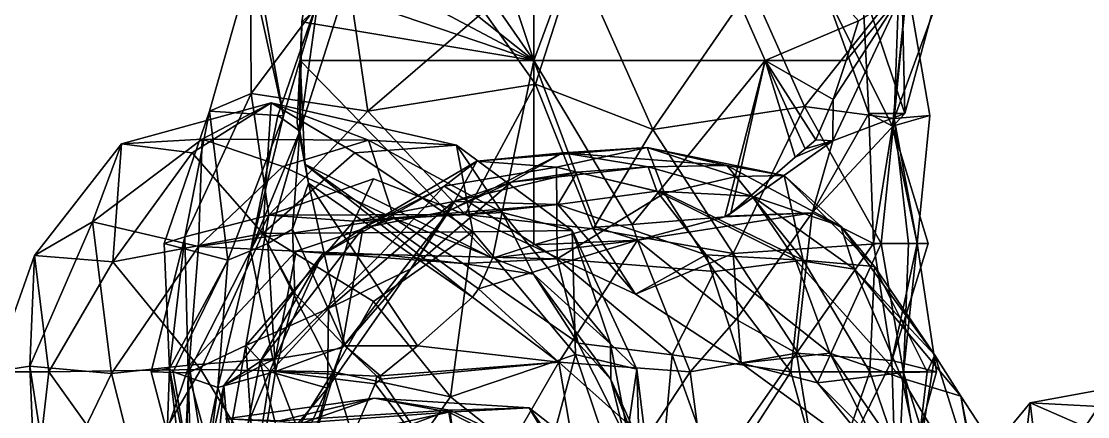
# Model space of a CAD drawing. Extents: x 290034 to 295698, y 4553723 to 4561693.
# Drawn here: x 291748.8 to 291897, y 4554339.3 to 4554394.2 of the extents above; entities that cross this region are included whole.
import ezdxf

# ---------------------------------------------------------------- set-up
doc = ezdxf.new("R2010")
doc.units = 0
doc.layers.add('Au_ppm_Pref_-_0_2', color=7, linetype='CONTINUOUS')

msp = doc.modelspace()

# ---------------------------------------------------------------- linework, layer by layer
at = {"layer": 'Au_ppm_Pref_-_0_2'}
for points in [[(291820, 4554388.82, 1891.62), (291797.24, 4554421.7, 1890.08), (291806.81, 4554428.5, 1890.75)], [(291820, 4554388.82, 1891.62), (291806.81, 4554428.5, 1890.75), (291820, 4554428.5, 1891.66)], [(291820, 4554388.82, 1891.62), (291820, 4554428.5, 1891.66), (291834.66, 4554428.5, 1895.47)], [(291834.66, 4554428.5, 1895.47), (291852.16, 4554388.82, 1895.47), (291820, 4554388.82, 1891.62)], [(291852.16, 4554388.82, 1895.47), (291834.66, 4554428.5, 1895.47), (291865.1, 4554394.32, 1897.31)], [(291820, 4554388.82, 1891.62), (291791.84, 4554411.17, 1889.69), (291797.24, 4554421.7, 1890.08)], [(291820, 4554388.82, 1891.62), (291789.94, 4554404.77, 1888.6), (291791.84, 4554411.17, 1889.69)], [(291788.59, 4554399.52, 1887.73), (291789.94, 4554404.77, 1888.6), (291820, 4554388.82, 1891.62)], [(291825.91, 4554403.13, 1856.21), (291813.07, 4554395.62, 1855.49), (291820.24, 4554385.5, 1855.78)], [(291825.91, 4554403.13, 1856.21), (291820.24, 4554385.5, 1855.78), (291836.55, 4554379.21, 1857.33)], [(291825.91, 4554403.13, 1856.21), (291836.55, 4554379.21, 1857.33), (291850.19, 4554399.04, 1857.61)], [(291774.94, 4554381.77, 1864.44), (291780.66, 4554401.89, 1864.19), (291785.23, 4554381.11, 1870.88)], [(291774.94, 4554381.77, 1864.44), (291780.73, 4554384.22, 1857.9), (291780.66, 4554401.89, 1864.19)], [(291793.99, 4554401.93, 1857.49), (291780.66, 4554401.89, 1864.19), (291780.73, 4554384.22, 1857.9)], [(291780.66, 4554401.89, 1864.19), (291782.05, 4554398.97, 1870.89), (291785.23, 4554381.11, 1870.88)], [(291796.94, 4554381.74, 1854.46), (291793.99, 4554401.93, 1857.49), (291780.73, 4554384.22, 1857.9)], [(291796.94, 4554381.74, 1854.46), (291813.07, 4554395.62, 1855.49), (291793.99, 4554401.93, 1857.49)], [(291794.18, 4554399.87, 1881.87), (291787.77, 4554394.18, 1886.94), (291787.49, 4554378.98, 1882.49)], [(291790.05, 4554397.38, 1876.31), (291794.18, 4554399.87, 1881.87), (291787.49, 4554378.98, 1882.49)], [(291794.18, 4554399.87, 1881.87), (291788.59, 4554399.52, 1887.73), (291787.77, 4554394.18, 1886.94)], [(291790.05, 4554397.38, 1876.31), (291785.23, 4554381.11, 1870.88), (291782.05, 4554398.97, 1870.89)], [(291787.77, 4554394.18, 1886.94), (291788.59, 4554399.52, 1887.73), (291820, 4554388.82, 1891.62)], [(291850.19, 4554399.04, 1857.61), (291836.55, 4554379.21, 1857.33), (291857.62, 4554382.39, 1859.43)], [(291857.62, 4554382.39, 1859.43), (291870.72, 4554398.97, 1860.23), (291850.19, 4554399.04, 1857.61)], [(291870.09, 4554380.71, 1865.24), (291870.72, 4554398.97, 1860.23), (291857.62, 4554382.39, 1859.43)], [(291860.38, 4554398.57, 1876.95), (291871.87, 4554399.41, 1870.74), (291869.85, 4554379.66, 1876.39)], [(291860.38, 4554398.57, 1876.95), (291866.53, 4554381.44, 1882.14), (291865.69, 4554398.97, 1883.71)], [(291860.38, 4554398.57, 1876.95), (291869.85, 4554379.66, 1876.39), (291866.53, 4554381.44, 1882.14)], [(291871.55, 4554381.43, 1888.86), (291865.69, 4554398.97, 1883.71), (291866.53, 4554381.44, 1882.14)], [(291871.55, 4554381.43, 1888.86), (291876.28, 4554398.97, 1888.71), (291865.69, 4554398.97, 1883.71)], [(291871.87, 4554399.41, 1870.74), (291875.05, 4554381.15, 1870.89), (291869.85, 4554379.66, 1876.39)], [(291870.09, 4554380.71, 1865.24), (291871.87, 4554399.41, 1870.74), (291876.72, 4554398.97, 1864.95)], [(291870.09, 4554380.71, 1865.24), (291875.05, 4554381.15, 1870.89), (291871.87, 4554399.41, 1870.74)], [(291870.09, 4554380.71, 1865.24), (291876.72, 4554398.97, 1864.95), (291870.72, 4554398.97, 1860.23)], [(291871.55, 4554381.43, 1888.86), (291871.18, 4554398.16, 1894.51), (291876.28, 4554398.97, 1888.71)], [(291790.05, 4554397.38, 1876.31), (291787.49, 4554378.98, 1882.49), (291784.46, 4554381.15, 1876.83)], [(291790.05, 4554397.38, 1876.31), (291784.46, 4554381.15, 1876.83), (291785.23, 4554381.11, 1870.88)], [(291871.18, 4554398.16, 1894.51), (291861.55, 4554377.62, 1894.78), (291861.6, 4554383.39, 1896.4)], [(291871.55, 4554381.43, 1888.86), (291861.55, 4554377.62, 1894.78), (291871.18, 4554398.16, 1894.51)], [(291863.4, 4554388.82, 1896.81), (291871.18, 4554398.16, 1894.51), (291861.6, 4554383.39, 1896.4)], [(291871.18, 4554398.16, 1894.51), (291863.4, 4554388.82, 1896.81), (291865.1, 4554394.32, 1897.31)], [(291796.94, 4554381.74, 1854.46), (291820.24, 4554385.5, 1855.78), (291813.07, 4554395.62, 1855.49)], [(291787.49, 4554378.98, 1882.49), (291787.77, 4554394.18, 1886.94), (291787.55, 4554388.82, 1886.25)], [(291787.55, 4554388.82, 1886.25), (291787.77, 4554394.18, 1886.94), (291820, 4554388.82, 1891.62)], [(291863.4, 4554388.82, 1896.81), (291852.16, 4554388.82, 1895.47), (291865.1, 4554394.32, 1897.31)], [(291788.2, 4554374.37, 1885.75), (291787.11, 4554380.14, 1885.81), (291787.55, 4554388.82, 1886.25)], [(291787.49, 4554378.98, 1882.49), (291787.55, 4554388.82, 1886.25), (291787.11, 4554380.14, 1885.81)], [(291814.27, 4554361.31, 1889.51), (291788.2, 4554374.37, 1885.75), (291787.55, 4554388.82, 1886.25)], [(291820, 4554388.82, 1891.62), (291814.27, 4554361.31, 1889.51), (291787.55, 4554388.82, 1886.25)], [(291820, 4554363.16, 1890.54), (291814.27, 4554361.31, 1889.51), (291820, 4554388.82, 1891.62)], [(291828.66, 4554365.6, 1891.68), (291820, 4554363.16, 1890.54), (291820, 4554388.82, 1891.62)], [(291833.67, 4554366.01, 1892.29), (291828.66, 4554365.6, 1891.68), (291820, 4554388.82, 1891.62)], [(291820, 4554388.82, 1891.62), (291852.16, 4554388.82, 1895.47), (291833.67, 4554366.01, 1892.29)], [(291846.54, 4554367.08, 1893.93), (291833.67, 4554366.01, 1892.29), (291852.16, 4554388.82, 1895.47)], [(291847.37, 4554367.58, 1894.06), (291846.54, 4554367.08, 1893.93), (291852.16, 4554388.82, 1895.47)], [(291856.34, 4554375.34, 1895.47), (291847.37, 4554367.58, 1894.06), (291852.16, 4554388.82, 1895.47)], [(291856.34, 4554375.34, 1895.47), (291852.16, 4554388.82, 1895.47), (291857.7, 4554376.51, 1895.68)], [(291861.6, 4554383.39, 1896.4), (291852.16, 4554388.82, 1895.47), (291863.4, 4554388.82, 1896.81)], [(291859.17, 4554377.77, 1895.91), (291857.7, 4554376.51, 1895.68), (291852.16, 4554388.82, 1895.47)], [(291861.6, 4554383.39, 1896.4), (291859.17, 4554377.77, 1895.91), (291852.16, 4554388.82, 1895.47)], [(291796.94, 4554381.74, 1854.46), (291810.47, 4554367.37, 1852.64), (291820.24, 4554385.5, 1855.78)], [(291828.24, 4554365.37, 1857.63), (291820.24, 4554385.5, 1855.78), (291810.47, 4554367.37, 1852.64)], [(291836.55, 4554379.21, 1857.33), (291820.24, 4554385.5, 1855.78), (291828.24, 4554365.37, 1857.63)], [(291774.94, 4554381.77, 1864.44), (291771.5, 4554364.26, 1859.1), (291780.73, 4554384.22, 1857.9)], [(291780.73, 4554384.22, 1857.9), (291771.5, 4554364.26, 1859.1), (291783.2, 4554367.27, 1852.23)], [(291796.94, 4554381.74, 1854.46), (291780.73, 4554384.22, 1857.9), (291783.2, 4554367.27, 1852.23)], [(291772.52, 4554375.94, 1783.53), (291783.51, 4554382.89, 1787.6), (291762.72, 4554377.2, 1787.74)], [(291762.72, 4554377.2, 1787.74), (291783.51, 4554382.89, 1787.6), (291773.94, 4554377.85, 1793.25)], [(291782.34, 4554364.73, 1780.72), (291783.51, 4554382.89, 1787.6), (291772.52, 4554375.94, 1783.53)], [(291773.94, 4554377.85, 1793.25), (291783.51, 4554382.89, 1787.6), (291797.04, 4554377.74, 1793.55)], [(291782.34, 4554364.73, 1780.72), (291795.16, 4554375.97, 1782.32), (291783.51, 4554382.89, 1787.6)], [(291783.51, 4554382.89, 1787.6), (291795.16, 4554375.97, 1782.32), (291809.25, 4554377.02, 1787.69)], [(291783.51, 4554382.89, 1787.6), (291809.25, 4554377.02, 1787.69), (291797.04, 4554377.74, 1793.55)], [(291836.55, 4554379.21, 1857.33), (291847.71, 4554361.97, 1859.73), (291857.62, 4554382.39, 1859.43)], [(291847.71, 4554361.97, 1859.73), (291868.25, 4554363.34, 1861.39), (291857.62, 4554382.39, 1859.43)], [(291870.09, 4554380.71, 1865.24), (291857.62, 4554382.39, 1859.43), (291868.25, 4554363.34, 1861.39)], [(291861.6, 4554383.39, 1896.4), (291861.55, 4554377.62, 1894.78), (291859.17, 4554377.77, 1895.91)], [(291774.94, 4554381.77, 1864.44), (291777.49, 4554361.01, 1870.09), (291768.65, 4554363.34, 1864.95)], [(291774.94, 4554381.77, 1864.44), (291768.65, 4554363.34, 1864.95), (291771.5, 4554364.26, 1859.1)], [(291774.94, 4554381.77, 1864.44), (291785.23, 4554381.11, 1870.88), (291777.49, 4554361.01, 1870.09)], [(291780.65, 4554362.35, 1876.83), (291777.49, 4554361.01, 1870.09), (291785.23, 4554381.11, 1870.88)], [(291780.65, 4554362.35, 1876.83), (291784.46, 4554381.15, 1876.83), (291787.49, 4554378.98, 1882.49)], [(291785.23, 4554381.11, 1870.88), (291784.46, 4554381.15, 1876.83), (291780.65, 4554362.35, 1876.83)], [(291810.47, 4554367.37, 1852.64), (291796.94, 4554381.74, 1854.46), (291783.2, 4554367.27, 1852.23)], [(291871.55, 4554381.43, 1888.86), (291866.53, 4554381.44, 1882.14), (291858.7, 4554367.6, 1887.25)], [(291858.7, 4554367.6, 1887.25), (291866.53, 4554381.44, 1882.14), (291867.2, 4554363.34, 1881.96)], [(291871.55, 4554381.43, 1888.86), (291858.7, 4554367.6, 1887.25), (291861.55, 4554377.62, 1894.78)], [(291869.85, 4554379.66, 1876.39), (291867.2, 4554363.34, 1881.96), (291866.53, 4554381.44, 1882.14)], [(291870.09, 4554380.71, 1865.24), (291868.25, 4554363.34, 1861.39), (291872.06, 4554363.34, 1864.95)], [(291875.05, 4554381.15, 1870.89), (291873.28, 4554363.34, 1870.89), (291869.85, 4554379.66, 1876.39)], [(291870.09, 4554380.71, 1865.24), (291873.28, 4554363.34, 1870.89), (291875.05, 4554381.15, 1870.89)], [(291870.09, 4554380.71, 1865.24), (291872.06, 4554363.34, 1864.95), (291873.28, 4554363.34, 1870.89)], [(291788.2, 4554374.37, 1885.75), (291787.49, 4554378.98, 1882.49), (291787.11, 4554380.14, 1885.81)], [(291828.24, 4554365.37, 1857.63), (291847.71, 4554361.97, 1859.73), (291836.55, 4554379.21, 1857.33)], [(291869.85, 4554379.66, 1876.39), (291874.79, 4554363.34, 1876.83), (291867.2, 4554363.34, 1881.96)], [(291869.85, 4554379.66, 1876.39), (291873.28, 4554363.34, 1870.89), (291874.79, 4554363.34, 1876.83)], [(291762.72, 4554377.2, 1787.74), (291773.94, 4554377.85, 1793.25), (291758.67, 4554366.36, 1793.34)], [(291773.4, 4554362.93, 1799.16), (291758.67, 4554366.36, 1793.34), (291773.94, 4554377.85, 1793.25)], [(291773.94, 4554377.85, 1793.25), (291785.12, 4554374.07, 1797.25), (291773.4, 4554362.93, 1799.16)], [(291773.94, 4554377.85, 1793.25), (291797.04, 4554377.74, 1793.55), (291785.12, 4554374.07, 1797.25)], [(291787.49, 4554378.98, 1882.49), (291783.06, 4554363.34, 1882.77), (291780.65, 4554362.35, 1876.83)], [(291787.49, 4554378.98, 1882.49), (291786.47, 4554365.36, 1885.52), (291783.06, 4554363.34, 1882.77)], [(291800.6, 4554366.82, 1799.94), (291785.12, 4554374.07, 1797.25), (291797.04, 4554377.74, 1793.55)], [(291787.49, 4554378.98, 1882.49), (291788.69, 4554371.74, 1885.81), (291786.47, 4554365.36, 1885.52)], [(291788.69, 4554371.74, 1885.81), (291787.49, 4554378.98, 1882.49), (291788.2, 4554374.37, 1885.75)], [(291797.04, 4554377.74, 1793.55), (291815.63, 4554367.66, 1794.39), (291800.6, 4554366.82, 1799.94)], [(291797.04, 4554377.74, 1793.55), (291809.25, 4554377.02, 1787.69), (291815.63, 4554367.66, 1794.39)], [(291846.84, 4554367.13, 1893.97), (291847.37, 4554367.58, 1894.06), (291861.55, 4554377.62, 1894.78)], [(291858.7, 4554367.6, 1887.25), (291846.84, 4554367.13, 1893.97), (291861.55, 4554377.62, 1894.78)], [(291861.55, 4554377.62, 1894.78), (291847.37, 4554367.58, 1894.06), (291856.34, 4554375.34, 1895.47)], [(291861.55, 4554377.62, 1894.78), (291856.34, 4554375.34, 1895.47), (291857.7, 4554376.51, 1895.68)], [(291861.55, 4554377.62, 1894.78), (291857.7, 4554376.51, 1895.68), (291859.17, 4554377.77, 1895.91)], [(291761.53, 4554360.82, 1783.4), (291762.72, 4554377.2, 1787.74), (291750.61, 4554361.67, 1787.74)], [(291750.61, 4554361.67, 1787.74), (291762.72, 4554377.2, 1787.74), (291758.67, 4554366.36, 1793.34)], [(291772.52, 4554375.94, 1783.53), (291762.72, 4554377.2, 1787.74), (291761.53, 4554360.82, 1783.4)], [(291795.16, 4554375.97, 1782.32), (291811.54, 4554364.96, 1780.83), (291809.25, 4554377.02, 1787.69)], [(291809.25, 4554377.02, 1787.69), (291811.54, 4554364.96, 1780.83), (291825.34, 4554365.17, 1787.75)], [(291825.34, 4554365.17, 1787.75), (291815.63, 4554367.66, 1794.39), (291809.25, 4554377.02, 1787.69)], [(291812.09, 4554374.8, 1822.09), (291835.77, 4554376.71, 1823.16), (291824.04, 4554375.98, 1829.56)], [(291835.77, 4554376.71, 1823.16), (291812.09, 4554374.8, 1822.09), (291823.15, 4554373.98, 1818)], [(291838.17, 4554370.35, 1816.35), (291835.77, 4554376.71, 1823.16), (291823.15, 4554373.98, 1818)], [(291824.04, 4554375.98, 1829.56), (291835.77, 4554376.71, 1823.16), (291846.84, 4554374.19, 1829.55)], [(291838.17, 4554370.35, 1816.35), (291848.11, 4554372.66, 1820.27), (291835.77, 4554376.71, 1823.16)], [(291848.11, 4554372.66, 1820.27), (291854.8, 4554372.79, 1823.37), (291835.77, 4554376.71, 1823.16)], [(291835.77, 4554376.71, 1823.16), (291854.8, 4554372.79, 1823.37), (291846.84, 4554374.19, 1829.55)], [(291761.53, 4554360.82, 1783.4), (291782.34, 4554364.73, 1780.72), (291772.52, 4554375.94, 1783.53)], [(291795.16, 4554375.97, 1782.32), (291782.34, 4554364.73, 1780.72), (291811.54, 4554364.96, 1780.83)], [(291812.09, 4554374.8, 1822.09), (291808.28, 4554367.96, 1829.69), (291796.23, 4554365.46, 1823.21)], [(291812.09, 4554374.8, 1822.09), (291796.23, 4554365.46, 1823.21), (291807.57, 4554371.33, 1816.06)], [(291807.57, 4554371.33, 1816.06), (291823.15, 4554373.98, 1818), (291812.09, 4554374.8, 1822.09)], [(291812.09, 4554374.8, 1822.09), (291824.04, 4554375.98, 1829.56), (291808.28, 4554367.96, 1829.69)], [(291824.04, 4554375.98, 1829.56), (291816.86, 4554371.89, 1835.25), (291808.28, 4554367.96, 1829.69)], [(291835.9, 4554374.01, 1834.65), (291816.86, 4554371.89, 1835.25), (291824.04, 4554375.98, 1829.56)], [(291835.9, 4554374.01, 1834.65), (291824.04, 4554375.98, 1829.56), (291846.84, 4554374.19, 1829.55)], [(291773.4, 4554362.93, 1799.16), (291785.12, 4554374.07, 1797.25), (291800.6, 4554366.82, 1799.94)], [(291788.69, 4554371.74, 1885.81), (291788.2, 4554374.37, 1885.75), (291811.47, 4554355.9, 1888.82)], [(291812.3, 4554357.04, 1889), (291811.47, 4554355.9, 1888.82), (291788.2, 4554374.37, 1885.75)], [(291814.27, 4554361.31, 1889.51), (291812.3, 4554357.04, 1889), (291788.2, 4554374.37, 1885.75)], [(291823.15, 4554373.98, 1818), (291807.57, 4554371.33, 1816.06), (291823.27, 4554361.2, 1811.45)], [(291823.35, 4554368.79, 1847.26), (291808.85, 4554369.21, 1841.31), (291826.02, 4554373.28, 1840.03)], [(291826.02, 4554373.28, 1840.03), (291808.85, 4554369.21, 1841.31), (291816.86, 4554371.89, 1835.25)], [(291826.02, 4554373.28, 1840.03), (291816.86, 4554371.89, 1835.25), (291835.9, 4554374.01, 1834.65)], [(291823.15, 4554373.98, 1818), (291823.27, 4554361.2, 1811.45), (291838.17, 4554370.35, 1816.35)], [(291837.09, 4554370.63, 1840.92), (291823.35, 4554368.79, 1847.26), (291826.02, 4554373.28, 1840.03)], [(291826.02, 4554373.28, 1840.03), (291835.9, 4554374.01, 1834.65), (291837.09, 4554370.63, 1840.92)], [(291835.9, 4554374.01, 1834.65), (291846.84, 4554374.19, 1829.55), (291850.34, 4554369.93, 1836.4)], [(291850.34, 4554369.93, 1836.4), (291837.09, 4554370.63, 1840.92), (291835.9, 4554374.01, 1834.65)], [(291850.34, 4554369.93, 1836.4), (291846.84, 4554374.19, 1829.55), (291862.64, 4554365.78, 1829.2)], [(291846.84, 4554374.19, 1829.55), (291854.8, 4554372.79, 1823.37), (291862.64, 4554365.78, 1829.2)], [(291797.72, 4554372.32, 1850.12), (291783.2, 4554367.27, 1852.23), (291795.02, 4554366.44, 1846.59)], [(291783.2, 4554367.27, 1852.23), (291797.72, 4554372.32, 1850.12), (291810.47, 4554367.37, 1852.64)], [(291793.73, 4554349.13, 1886.48), (291786.47, 4554365.36, 1885.52), (291788.69, 4554371.74, 1885.81)], [(291803.85, 4554349.13, 1887.81), (291788.69, 4554371.74, 1885.81), (291811.47, 4554355.9, 1888.82)], [(291793.73, 4554349.13, 1886.48), (291788.69, 4554371.74, 1885.81), (291803.85, 4554349.13, 1887.81)], [(291797.72, 4554372.32, 1850.12), (291795.02, 4554366.44, 1846.59), (291810.47, 4554367.37, 1852.64)], [(291816.86, 4554371.89, 1835.25), (291808.85, 4554369.21, 1841.31), (291802.92, 4554359.84, 1836.53)], [(291816.86, 4554371.89, 1835.25), (291802.92, 4554359.84, 1836.53), (291808.28, 4554367.96, 1829.69)], [(291848.11, 4554372.66, 1820.27), (291838.17, 4554370.35, 1816.35), (291857.43, 4554361.04, 1818.13)], [(291848.11, 4554372.66, 1820.27), (291857.43, 4554361.04, 1818.13), (291854.8, 4554372.79, 1823.37)], [(291857.43, 4554361.04, 1818.13), (291867.34, 4554360.17, 1823.37), (291854.8, 4554372.79, 1823.37)], [(291854.8, 4554372.79, 1823.37), (291867.34, 4554360.17, 1823.37), (291862.64, 4554365.78, 1829.2)], [(291807.57, 4554371.33, 1816.06), (291796.23, 4554365.46, 1823.21), (291790.54, 4554361.75, 1817.43)], [(291790.54, 4554361.75, 1817.43), (291798.69, 4554361.84, 1811.64), (291807.57, 4554371.33, 1816.06)], [(291807.57, 4554371.33, 1816.06), (291798.69, 4554361.84, 1811.64), (291823.27, 4554361.2, 1811.45)], [(291838.17, 4554370.35, 1816.35), (291823.27, 4554361.2, 1811.45), (291845.12, 4554359.47, 1814.19)], [(291843.94, 4554361.75, 1846.32), (291823.35, 4554368.79, 1847.26), (291837.09, 4554370.63, 1840.92)], [(291843.94, 4554361.75, 1846.32), (291837.09, 4554370.63, 1840.92), (291856.37, 4554361.1, 1840.18)], [(291856.37, 4554361.1, 1840.18), (291837.09, 4554370.63, 1840.92), (291850.34, 4554369.93, 1836.4)], [(291838.17, 4554370.35, 1816.35), (291845.12, 4554359.47, 1814.19), (291857.43, 4554361.04, 1818.13)], [(291795.02, 4554366.44, 1846.59), (291791.48, 4554354.33, 1841.19), (291808.85, 4554369.21, 1841.31)], [(291808.85, 4554369.21, 1841.31), (291791.48, 4554354.33, 1841.19), (291802.92, 4554359.84, 1836.53)], [(291823.35, 4554368.79, 1847.26), (291795.02, 4554366.44, 1846.59), (291808.85, 4554369.21, 1841.31)], [(291810.47, 4554367.37, 1852.64), (291795.02, 4554366.44, 1846.59), (291823.35, 4554368.79, 1847.26)], [(291810.47, 4554367.37, 1852.64), (291823.35, 4554368.79, 1847.26), (291834.15, 4554356.31, 1853.07)], [(291843.94, 4554361.75, 1846.32), (291834.15, 4554356.31, 1853.07), (291823.35, 4554368.79, 1847.26)], [(291856.37, 4554361.1, 1840.18), (291850.34, 4554369.93, 1836.4), (291864.55, 4554359.78, 1835.25)], [(291864.55, 4554359.78, 1835.25), (291850.34, 4554369.93, 1836.4), (291862.64, 4554365.78, 1829.2)], [(291783.2, 4554367.27, 1852.23), (291771.5, 4554364.26, 1859.1), (291771.99, 4554345.35, 1852.88)], [(291783.2, 4554367.27, 1852.23), (291771.99, 4554345.35, 1852.88), (291780, 4554349.17, 1846.07)], [(291783.2, 4554367.27, 1852.23), (291780, 4554349.17, 1846.07), (291795.02, 4554366.44, 1846.59)], [(291793.31, 4554348.79, 1830.65), (291796.23, 4554365.46, 1823.21), (291808.28, 4554367.96, 1829.69)], [(291793.31, 4554348.79, 1830.65), (291808.28, 4554367.96, 1829.69), (291802.92, 4554359.84, 1836.53)], [(291819.96, 4554359.07, 1797.93), (291800.6, 4554366.82, 1799.94), (291815.63, 4554367.66, 1794.39)], [(291828.24, 4554365.37, 1857.63), (291810.47, 4554367.37, 1852.64), (291834.15, 4554356.31, 1853.07)], [(291819.96, 4554359.07, 1797.93), (291815.63, 4554367.66, 1794.39), (291830.68, 4554349.38, 1793.68)], [(291815.63, 4554367.66, 1794.39), (291825.34, 4554365.17, 1787.75), (291830.68, 4554349.38, 1793.68)], [(291858.7, 4554367.6, 1887.25), (291834.4, 4554363.81, 1888.48), (291846.54, 4554367.08, 1893.93)], [(291834.4, 4554363.81, 1888.48), (291858.7, 4554367.6, 1887.25), (291848.11, 4554352.76, 1886.29)], [(291846.84, 4554367.13, 1893.97), (291858.7, 4554367.6, 1887.25), (291846.54, 4554367.08, 1893.93)], [(291847.37, 4554367.58, 1894.06), (291846.84, 4554367.13, 1893.97), (291846.54, 4554367.08, 1893.93)], [(291856.48, 4554348.11, 1882.14), (291848.11, 4554352.76, 1886.29), (291858.7, 4554367.6, 1887.25)], [(291856.48, 4554348.11, 1882.14), (291858.7, 4554367.6, 1887.25), (291867.2, 4554363.34, 1881.96)], [(291749.98, 4554346.31, 1793.54), (291750.61, 4554361.67, 1787.74), (291758.67, 4554366.36, 1793.34)], [(291749.98, 4554346.31, 1793.54), (291758.67, 4554366.36, 1793.34), (291761.34, 4554345.26, 1798.78)], [(291761.34, 4554345.26, 1798.78), (291758.67, 4554366.36, 1793.34), (291773.4, 4554362.93, 1799.16)], [(291773.4, 4554362.93, 1799.16), (291800.6, 4554366.82, 1799.94), (291787, 4554362.26, 1804.7)], [(291795.02, 4554366.44, 1846.59), (291780, 4554349.17, 1846.07), (291791.48, 4554354.33, 1841.19)], [(291787, 4554362.26, 1804.7), (291800.6, 4554366.82, 1799.94), (291810.17, 4554360.58, 1805.16)], [(291810.17, 4554360.58, 1805.16), (291800.6, 4554366.82, 1799.94), (291819.96, 4554359.07, 1797.93)], [(291834.4, 4554363.81, 1888.48), (291828.66, 4554365.6, 1891.68), (291833.67, 4554366.01, 1892.29)], [(291834.4, 4554363.81, 1888.48), (291833.67, 4554366.01, 1892.29), (291846.54, 4554367.08, 1893.93)], [(291864.55, 4554359.78, 1835.25), (291862.64, 4554365.78, 1829.2), (291875.7, 4554347.84, 1829.3)], [(291867.34, 4554360.17, 1823.37), (291875.7, 4554347.84, 1829.3), (291862.64, 4554365.78, 1829.2)], [(291773.74, 4554345.83, 1782.11), (291782.34, 4554364.73, 1780.72), (291761.53, 4554360.82, 1783.4)], [(291771.5, 4554364.26, 1859.1), (291769.41, 4554345.96, 1864.93), (291766.86, 4554345.52, 1859.01)], [(291771.5, 4554364.26, 1859.1), (291766.86, 4554345.52, 1859.01), (291771.99, 4554345.35, 1852.88)], [(291771.5, 4554364.26, 1859.1), (291768.65, 4554363.34, 1864.95), (291769.41, 4554345.96, 1864.93)], [(291792.13, 4554345.52, 1779.17), (291782.34, 4554364.73, 1780.72), (291773.74, 4554345.83, 1782.11)], [(291793.31, 4554348.79, 1830.65), (291781.99, 4554346.96, 1823.49), (291796.23, 4554365.46, 1823.21)], [(291781.99, 4554346.96, 1823.49), (291790.54, 4554361.75, 1817.43), (291796.23, 4554365.46, 1823.21)], [(291797.72, 4554355.26, 1778.55), (291811.54, 4554364.96, 1780.83), (291782.34, 4554364.73, 1780.72)], [(291792.13, 4554345.52, 1779.17), (291797.72, 4554355.26, 1778.55), (291782.34, 4554364.73, 1780.72)], [(291786.47, 4554365.36, 1885.52), (291786.8, 4554356.4, 1885.56), (291783.06, 4554363.34, 1882.77)], [(291793.73, 4554349.13, 1886.48), (291786.8, 4554356.4, 1885.56), (291786.47, 4554365.36, 1885.52)], [(291797.72, 4554355.26, 1778.55), (291808.44, 4554342.03, 1777.91), (291811.54, 4554364.96, 1780.83)], [(291808.44, 4554342.03, 1777.91), (291825.8, 4554347.9, 1780.59), (291811.54, 4554364.96, 1780.83)], [(291825.8, 4554347.9, 1780.59), (291825.34, 4554365.17, 1787.75), (291811.54, 4554364.96, 1780.83)], [(291828.66, 4554365.6, 1891.68), (291834.4, 4554363.81, 1888.48), (291820, 4554363.16, 1890.54)], [(291825.34, 4554365.17, 1787.75), (291825.8, 4554347.9, 1780.59), (291834.32, 4554345.87, 1787.72)], [(291834.32, 4554345.87, 1787.72), (291830.68, 4554349.38, 1793.68), (291825.34, 4554365.17, 1787.75)], [(291847.71, 4554361.97, 1859.73), (291828.24, 4554365.37, 1857.63), (291834.15, 4554356.31, 1853.07)], [(291761.34, 4554345.26, 1798.78), (291773.4, 4554362.93, 1799.16), (291772.14, 4554346.41, 1805.37)], [(291768.65, 4554363.34, 1864.95), (291777.49, 4554361.01, 1870.09), (291769.41, 4554345.96, 1864.93)], [(291773.4, 4554362.93, 1799.16), (291787, 4554362.26, 1804.7), (291772.14, 4554346.41, 1805.37)], [(291783.06, 4554363.34, 1882.77), (291784.12, 4554345.56, 1883.18), (291780.65, 4554362.35, 1876.83)], [(291786.8, 4554356.4, 1885.56), (291784.12, 4554345.56, 1883.18), (291783.06, 4554363.34, 1882.77)], [(291814.27, 4554361.31, 1889.51), (291834.4, 4554363.81, 1888.48), (291812.3, 4554357.04, 1889)], [(291812.3, 4554357.04, 1889), (291834.4, 4554363.81, 1888.48), (291823.5, 4554346.86, 1886.68)], [(291834.4, 4554363.81, 1888.48), (291814.27, 4554361.31, 1889.51), (291820, 4554363.16, 1890.54)], [(291834.4, 4554363.81, 1888.48), (291841.72, 4554345.52, 1885.69), (291823.5, 4554346.86, 1886.68)], [(291834.4, 4554363.81, 1888.48), (291848.11, 4554352.76, 1886.29), (291841.72, 4554345.52, 1885.69)], [(291847.71, 4554361.97, 1859.73), (291859.42, 4554343.96, 1859.05), (291868.25, 4554363.34, 1861.39)], [(291856.48, 4554348.11, 1882.14), (291867.2, 4554363.34, 1881.96), (291869.73, 4554347.06, 1876.34)], [(291859.42, 4554343.96, 1859.05), (291871.38, 4554345.41, 1865.09), (291868.25, 4554363.34, 1861.39)], [(291874.79, 4554363.34, 1876.83), (291869.73, 4554347.06, 1876.34), (291867.2, 4554363.34, 1881.96)], [(291871.38, 4554345.41, 1865.09), (291872.06, 4554363.34, 1864.95), (291868.25, 4554363.34, 1861.39)], [(291869.73, 4554347.06, 1876.34), (291874.79, 4554363.34, 1876.83), (291873.28, 4554363.34, 1870.89)], [(291869.73, 4554347.06, 1876.34), (291873.28, 4554363.34, 1870.89), (291875.95, 4554345.52, 1870.89)], [(291875.95, 4554345.52, 1870.89), (291873.28, 4554363.34, 1870.89), (291871.38, 4554345.41, 1865.09)], [(291873.28, 4554363.34, 1870.89), (291872.06, 4554363.34, 1864.95), (291871.38, 4554345.41, 1865.09)], [(291744.89, 4554345.52, 1787.74), (291750.61, 4554361.67, 1787.74), (291749.98, 4554346.31, 1793.54)], [(291750.61, 4554361.67, 1787.74), (291744.89, 4554345.52, 1787.74), (291752.61, 4554345.52, 1784.29)], [(291761.53, 4554360.82, 1783.4), (291750.61, 4554361.67, 1787.74), (291752.61, 4554345.52, 1784.29)], [(291784.08, 4554347.35, 1811.49), (291772.14, 4554346.41, 1805.37), (291787, 4554362.26, 1804.7)], [(291777.49, 4554361.01, 1870.09), (291780.65, 4554362.35, 1876.83), (291776.09, 4554343.34, 1876.36)], [(291780.65, 4554362.35, 1876.83), (291784.12, 4554345.56, 1883.18), (291776.09, 4554343.34, 1876.36)], [(291790.54, 4554361.75, 1817.43), (291781.99, 4554346.96, 1823.49), (291776.92, 4554343.6, 1818.34)], [(291790.54, 4554361.75, 1817.43), (291776.92, 4554343.6, 1818.34), (291784.08, 4554347.35, 1811.49)], [(291798.69, 4554361.84, 1811.64), (291784.08, 4554347.35, 1811.49), (291787, 4554362.26, 1804.7)], [(291790.54, 4554361.75, 1817.43), (291784.08, 4554347.35, 1811.49), (291798.69, 4554361.84, 1811.64)], [(291798.69, 4554361.84, 1811.64), (291787, 4554362.26, 1804.7), (291810.17, 4554360.58, 1805.16)], [(291823.27, 4554361.2, 1811.45), (291798.69, 4554361.84, 1811.64), (291810.17, 4554360.58, 1805.16)], [(291847.71, 4554361.97, 1859.73), (291834.15, 4554356.31, 1853.07), (291848.81, 4554346.71, 1853.14)], [(291843.94, 4554361.75, 1846.32), (291848.81, 4554346.71, 1853.14), (291834.15, 4554356.31, 1853.07)], [(291861.13, 4554348.09, 1847.08), (291848.81, 4554346.71, 1853.14), (291843.94, 4554361.75, 1846.32)], [(291843.94, 4554361.75, 1846.32), (291856.37, 4554361.1, 1840.18), (291861.13, 4554348.09, 1847.08)], [(291847.71, 4554361.97, 1859.73), (291848.81, 4554346.71, 1853.14), (291859.42, 4554343.96, 1859.05)], [(291773.74, 4554345.83, 1782.11), (291761.53, 4554360.82, 1783.4), (291752.61, 4554345.52, 1784.29)], [(291777.49, 4554361.01, 1870.09), (291769.88, 4554345.52, 1870.89), (291769.41, 4554345.96, 1864.93)], [(291777.49, 4554361.01, 1870.09), (291776.09, 4554343.34, 1876.36), (291769.88, 4554345.52, 1870.89)], [(291791.48, 4554354.33, 1841.19), (291791.35, 4554343.23, 1835.92), (291802.92, 4554359.84, 1836.53)], [(291791.35, 4554343.23, 1835.92), (291793.31, 4554348.79, 1830.65), (291802.92, 4554359.84, 1836.53)], [(291823.27, 4554361.2, 1811.45), (291810.17, 4554360.58, 1805.16), (291826.18, 4554349.49, 1804.69)], [(291810.17, 4554360.58, 1805.16), (291819.96, 4554359.07, 1797.93), (291826.18, 4554349.49, 1804.69)], [(291839.24, 4554347.88, 1810.68), (291845.12, 4554359.47, 1814.19), (291823.27, 4554361.2, 1811.45)], [(291823.27, 4554361.2, 1811.45), (291826.18, 4554349.49, 1804.69), (291839.24, 4554347.88, 1810.68)], [(291845.12, 4554359.47, 1814.19), (291855.71, 4554345.52, 1813.85), (291857.43, 4554361.04, 1818.13)], [(291857.43, 4554361.04, 1818.13), (291855.71, 4554345.52, 1813.85), (291866.71, 4554345.52, 1818.49)], [(291871.14, 4554344.62, 1841.37), (291861.13, 4554348.09, 1847.08), (291856.37, 4554361.1, 1840.18)], [(291856.37, 4554361.1, 1840.18), (291864.55, 4554359.78, 1835.25), (291871.14, 4554344.62, 1841.37)], [(291857.43, 4554361.04, 1818.13), (291866.71, 4554345.52, 1818.49), (291867.34, 4554360.17, 1823.37)], [(291866.71, 4554345.52, 1818.49), (291874.66, 4554345.52, 1823.37), (291867.34, 4554360.17, 1823.37)], [(291867.34, 4554360.17, 1823.37), (291874.66, 4554345.52, 1823.37), (291875.7, 4554347.84, 1829.3)], [(291830.7, 4554344.43, 1799.8), (291826.18, 4554349.49, 1804.69), (291819.96, 4554359.07, 1797.93)], [(291819.96, 4554359.07, 1797.93), (291830.68, 4554349.38, 1793.68), (291830.7, 4554344.43, 1799.8)], [(291845.12, 4554359.47, 1814.19), (291839.24, 4554347.88, 1810.68), (291855.71, 4554345.52, 1813.85)], [(291864.55, 4554359.78, 1835.25), (291879.35, 4554342.12, 1835.25), (291871.14, 4554344.62, 1841.37)], [(291879.35, 4554342.12, 1835.25), (291864.55, 4554359.78, 1835.25), (291875.7, 4554347.84, 1829.3)], [(291812.3, 4554357.04, 1889), (291823.5, 4554346.86, 1886.68), (291811.47, 4554355.9, 1888.82)], [(291786.8, 4554356.4, 1885.56), (291793.73, 4554349.13, 1886.48), (291784.12, 4554345.56, 1883.18)], [(291811.47, 4554355.9, 1888.82), (291823.5, 4554346.86, 1886.68), (291803.85, 4554349.13, 1887.81)], [(291791.48, 4554354.33, 1841.19), (291780, 4554349.17, 1846.07), (291783.44, 4554345.52, 1841.19)], [(291791.48, 4554354.33, 1841.19), (291783.44, 4554345.52, 1841.19), (291791.35, 4554343.23, 1835.92)], [(291792.13, 4554345.52, 1779.17), (291808.44, 4554342.03, 1777.91), (291797.72, 4554355.26, 1778.55)], [(291856.48, 4554348.11, 1882.14), (291841.72, 4554345.52, 1885.69), (291848.11, 4554352.76, 1886.29)], [(291839.24, 4554347.88, 1810.68), (291826.18, 4554349.49, 1804.69), (291837.37, 4554327.27, 1805.81)], [(291826.18, 4554349.49, 1804.69), (291830.7, 4554344.43, 1799.8), (291837.37, 4554327.27, 1805.81)], [(291780, 4554349.17, 1846.07), (291771.99, 4554345.35, 1852.88), (291776.38, 4554329.21, 1846.87)], [(291781.19, 4554331.11, 1840.02), (291780, 4554349.17, 1846.07), (291776.38, 4554329.21, 1846.87)], [(291780, 4554349.17, 1846.07), (291781.19, 4554331.11, 1840.02), (291783.44, 4554345.52, 1841.19)], [(291786.81, 4554327.28, 1829.43), (291781.99, 4554346.96, 1823.49), (291793.31, 4554348.79, 1830.65)], [(291793.73, 4554349.13, 1886.48), (291798.21, 4554344.92, 1887.14), (291784.12, 4554345.56, 1883.18)], [(291786.81, 4554327.28, 1829.43), (291793.31, 4554348.79, 1830.65), (291791.35, 4554343.23, 1835.92)], [(291803.85, 4554349.13, 1887.81), (291798.69, 4554344.93, 1887.21), (291793.73, 4554349.13, 1886.48)], [(291798.21, 4554344.92, 1887.14), (291793.73, 4554349.13, 1886.48), (291798.69, 4554344.93, 1887.21)], [(291803.85, 4554349.13, 1887.81), (291823.5, 4554346.86, 1886.68), (291798.69, 4554344.93, 1887.21)], [(291834.86, 4554327.36, 1793.73), (291830.7, 4554344.43, 1799.8), (291830.68, 4554349.38, 1793.68)], [(291834.86, 4554327.36, 1793.73), (291830.68, 4554349.38, 1793.68), (291834.32, 4554345.87, 1787.72)], [(291856.48, 4554348.11, 1882.14), (291843.83, 4554329.94, 1882.29), (291841.72, 4554345.52, 1885.69)], [(291856.48, 4554348.11, 1882.14), (291859.94, 4554326.96, 1876.63), (291843.83, 4554329.94, 1882.29)], [(291848.81, 4554346.71, 1853.14), (291861.13, 4554348.09, 1847.08), (291869.43, 4554331.63, 1853.07)], [(291856.48, 4554348.11, 1882.14), (291869.73, 4554347.06, 1876.34), (291859.94, 4554326.96, 1876.63)], [(291861.13, 4554348.09, 1847.08), (291874.56, 4554328.67, 1846.78), (291869.43, 4554331.63, 1853.07)], [(291861.13, 4554348.09, 1847.08), (291871.14, 4554344.62, 1841.37), (291874.56, 4554328.67, 1846.78)], [(291784.08, 4554347.35, 1811.49), (291775.33, 4554326.42, 1811.51), (291772.14, 4554346.41, 1805.37)], [(291776.92, 4554343.6, 1818.34), (291775.33, 4554326.42, 1811.51), (291784.08, 4554347.35, 1811.49)], [(291776.92, 4554343.6, 1818.34), (291781.99, 4554346.96, 1823.49), (291778.23, 4554327.7, 1822.22)], [(291778.23, 4554327.7, 1822.22), (291781.99, 4554346.96, 1823.49), (291786.81, 4554327.28, 1829.43)], [(291798.69, 4554344.93, 1887.21), (291823.5, 4554346.86, 1886.68), (291798.73, 4554344.5, 1887.22)], [(291823.5, 4554346.86, 1886.68), (291811.4, 4554325.86, 1887.58), (291798.73, 4554344.5, 1887.22)], [(291825.8, 4554347.9, 1780.59), (291808.44, 4554342.03, 1777.91), (291821.43, 4554331.72, 1777.9)], [(291823.5, 4554346.86, 1886.68), (291825.98, 4554332.07, 1885.67), (291811.4, 4554325.86, 1887.58)], [(291831.95, 4554329.63, 1782.23), (291825.8, 4554347.9, 1780.59), (291821.43, 4554331.72, 1777.9)], [(291823.5, 4554346.86, 1886.68), (291835.51, 4554336.09, 1885.91), (291825.98, 4554332.07, 1885.67)], [(291835.51, 4554336.09, 1885.91), (291823.5, 4554346.86, 1886.68), (291841.72, 4554345.52, 1885.69)], [(291825.8, 4554347.9, 1780.59), (291831.95, 4554329.63, 1782.23), (291834.32, 4554345.87, 1787.72)], [(291845.65, 4554329.94, 1811.86), (291839.24, 4554347.88, 1810.68), (291837.37, 4554327.27, 1805.81)], [(291855.71, 4554345.52, 1813.85), (291839.24, 4554347.88, 1810.68), (291845.65, 4554329.94, 1811.86)], [(291859.42, 4554343.96, 1859.05), (291848.81, 4554346.71, 1853.14), (291869.43, 4554331.63, 1853.07)], [(291859.94, 4554326.96, 1876.63), (291869.73, 4554347.06, 1876.34), (291870.38, 4554325.61, 1870.04)], [(291869.73, 4554347.06, 1876.34), (291875.95, 4554345.52, 1870.89), (291870.38, 4554325.61, 1870.04)], [(291875.7, 4554347.84, 1829.3), (291874.66, 4554345.52, 1823.37), (291872.63, 4554328.14, 1824)], [(291882.37, 4554326.58, 1829.99), (291875.7, 4554347.84, 1829.3), (291872.63, 4554328.14, 1824)], [(291882.37, 4554326.58, 1829.99), (291879.35, 4554342.12, 1835.25), (291875.7, 4554347.84, 1829.3)], [(291750.72, 4554328.88, 1788.45), (291744.89, 4554345.52, 1787.74), (291749.98, 4554346.31, 1793.54)], [(291744.89, 4554345.52, 1787.74), (291750.72, 4554328.88, 1788.45), (291752.61, 4554345.52, 1784.29)], [(291749.98, 4554346.31, 1793.54), (291761.34, 4554345.26, 1798.78), (291752.85, 4554327.7, 1794.92)], [(291749.98, 4554346.31, 1793.54), (291752.85, 4554327.7, 1794.92), (291750.72, 4554328.88, 1788.45)], [(291764.12, 4554329.42, 1782.75), (291752.61, 4554345.52, 1784.29), (291750.72, 4554328.88, 1788.45)], [(291773.74, 4554345.83, 1782.11), (291752.61, 4554345.52, 1784.29), (291764.12, 4554329.42, 1782.75)], [(291761.34, 4554345.26, 1798.78), (291765.77, 4554327.7, 1800.82), (291752.85, 4554327.7, 1794.92)], [(291761.34, 4554345.26, 1798.78), (291772.14, 4554346.41, 1805.37), (291765.77, 4554327.7, 1800.82)], [(291773.74, 4554345.83, 1782.11), (291764.12, 4554329.42, 1782.75), (291782.86, 4554330.78, 1779.71)], [(291772.14, 4554346.41, 1805.37), (291771.24, 4554327.7, 1805.55), (291765.77, 4554327.7, 1800.82)], [(291766.86, 4554345.52, 1859.01), (291769.41, 4554345.96, 1864.93), (291771.6, 4554327.28, 1859)], [(291771.99, 4554345.35, 1852.88), (291766.86, 4554345.52, 1859.01), (291771.6, 4554327.28, 1859)], [(291768.72, 4554327.7, 1864.95), (291769.41, 4554345.96, 1864.93), (291772.92, 4554327.96, 1870.77)], [(291769.41, 4554345.96, 1864.93), (291768.72, 4554327.7, 1864.95), (291771.6, 4554327.28, 1859)], [(291772.92, 4554327.96, 1870.77), (291769.41, 4554345.96, 1864.93), (291769.88, 4554345.52, 1870.89)], [(291769.88, 4554345.52, 1870.89), (291776.09, 4554343.34, 1876.36), (291772.92, 4554327.96, 1870.77)], [(291775.33, 4554326.42, 1811.51), (291771.24, 4554327.7, 1805.55), (291772.14, 4554346.41, 1805.37)], [(291771.99, 4554345.35, 1852.88), (291771.6, 4554327.28, 1859), (291772.49, 4554327.7, 1853.07)], [(291776.38, 4554329.21, 1846.87), (291771.99, 4554345.35, 1852.88), (291772.49, 4554327.7, 1853.07)], [(291782.86, 4554330.78, 1779.71), (291792.13, 4554345.52, 1779.17), (291773.74, 4554345.83, 1782.11)], [(291776.09, 4554343.34, 1876.36), (291784.12, 4554345.56, 1883.18), (291781.22, 4554327.7, 1881.4)], [(291791.35, 4554343.23, 1835.92), (291783.44, 4554345.52, 1841.19), (291781.19, 4554331.11, 1840.02)], [(291781.22, 4554327.7, 1881.4), (291784.12, 4554345.56, 1883.18), (291790.96, 4554327.7, 1885.95)], [(291792.13, 4554345.52, 1779.17), (291782.86, 4554330.78, 1779.71), (291797.72, 4554326.92, 1778.24)], [(291784.12, 4554345.56, 1883.18), (291798.21, 4554344.92, 1887.14), (291797.98, 4554343.84, 1887.13)], [(291784.12, 4554345.56, 1883.18), (291797.98, 4554343.84, 1887.13), (291790.96, 4554327.7, 1885.95)], [(291792.13, 4554345.52, 1779.17), (291797.72, 4554326.92, 1778.24), (291808.44, 4554342.03, 1777.91)], [(291836.52, 4554327.7, 1787.74), (291834.32, 4554345.87, 1787.72), (291831.95, 4554329.63, 1782.23)], [(291834.32, 4554345.87, 1787.72), (291836.52, 4554327.7, 1787.74), (291834.86, 4554327.36, 1793.73)], [(291843.83, 4554329.94, 1882.29), (291835.51, 4554336.09, 1885.91), (291841.72, 4554345.52, 1885.69)], [(291860.57, 4554327.83, 1817.47), (291855.71, 4554345.52, 1813.85), (291845.65, 4554329.94, 1811.86)], [(291860.57, 4554327.83, 1817.47), (291866.71, 4554345.52, 1818.49), (291855.71, 4554345.52, 1813.85)], [(291859.42, 4554343.96, 1859.05), (291873.8, 4554329.62, 1859.07), (291871.38, 4554345.41, 1865.09)], [(291866.71, 4554345.52, 1818.49), (291860.57, 4554327.83, 1817.47), (291872.63, 4554328.14, 1824)], [(291866.71, 4554345.52, 1818.49), (291872.63, 4554328.14, 1824), (291874.66, 4554345.52, 1823.37)], [(291870.38, 4554325.61, 1870.04), (291875.95, 4554345.52, 1870.89), (291871.38, 4554345.41, 1865.09)], [(291870.38, 4554325.61, 1870.04), (291871.38, 4554345.41, 1865.09), (291878.17, 4554323.54, 1864.95)], [(291871.38, 4554345.41, 1865.09), (291873.8, 4554329.62, 1859.07), (291878.17, 4554323.54, 1864.95)], [(291911.14, 4554345.26, 1775.86), (291898.51, 4554340.66, 1780.18), (291888.98, 4554341.18, 1775.86)], [(291911.14, 4554345.26, 1775.86), (291888.98, 4554341.18, 1775.86), (291898.51, 4554337.04, 1772.74)], [(291778.23, 4554327.7, 1822.22), (291773.41, 4554327.7, 1817.43), (291776.92, 4554343.6, 1818.34)], [(291776.92, 4554343.6, 1818.34), (291773.41, 4554327.7, 1817.43), (291775.33, 4554326.42, 1811.51)], [(291797.98, 4554343.84, 1887.13), (291811.4, 4554325.86, 1887.58), (291790.96, 4554327.7, 1885.95)], [(291798.21, 4554344.92, 1887.14), (291798.73, 4554344.5, 1887.22), (291797.98, 4554343.84, 1887.13)], [(291811.4, 4554325.86, 1887.58), (291797.98, 4554343.84, 1887.13), (291798.73, 4554344.5, 1887.22)], [(291798.21, 4554344.92, 1887.14), (291798.69, 4554344.93, 1887.21), (291798.73, 4554344.5, 1887.22)], [(291840.32, 4554323.28, 1799.62), (291837.37, 4554327.27, 1805.81), (291830.7, 4554344.43, 1799.8)], [(291834.86, 4554327.36, 1793.73), (291840.32, 4554323.28, 1799.62), (291830.7, 4554344.43, 1799.8)], [(291859.42, 4554343.96, 1859.05), (291869.43, 4554331.63, 1853.07), (291873.8, 4554329.62, 1859.07)], [(291882.1, 4554326.26, 1840.58), (291874.56, 4554328.67, 1846.78), (291871.14, 4554344.62, 1841.37)], [(291882.1, 4554326.26, 1840.58), (291871.14, 4554344.62, 1841.37), (291879.35, 4554342.12, 1835.25)], [(291776.09, 4554343.34, 1876.36), (291774, 4554327.7, 1876.83), (291772.92, 4554327.96, 1870.77)], [(291776.09, 4554343.34, 1876.36), (291781.22, 4554327.7, 1881.4), (291774, 4554327.7, 1876.83)], [(291791.35, 4554343.23, 1835.92), (291781.19, 4554331.11, 1840.02), (291784.18, 4554327.7, 1835.25)], [(291791.35, 4554343.23, 1835.92), (291784.18, 4554327.7, 1835.25), (291786.81, 4554327.28, 1829.43)], [(291797.72, 4554326.92, 1778.24), (291821.43, 4554331.72, 1777.9), (291808.44, 4554342.03, 1777.91)], [(291882.1, 4554326.26, 1840.58), (291879.35, 4554342.12, 1835.25), (291888.72, 4554327.7, 1835.25)], [(291888.72, 4554327.7, 1835.25), (291879.35, 4554342.12, 1835.25), (291882.37, 4554326.58, 1829.99)], [(291784.66, 4554338.67, 1763.4), (291777.16, 4554338.95, 1758.04), (291797.81, 4554341.84, 1758.03)], [(291797.81, 4554341.84, 1758.03), (291777.16, 4554338.95, 1758.04), (291787.93, 4554338.4, 1753.15)], [(291784.66, 4554338.67, 1763.4), (291797.81, 4554341.84, 1758.03), (291808.32, 4554340.18, 1763.14)], [(291797.81, 4554341.84, 1758.03), (291787.93, 4554338.4, 1753.15), (291808.18, 4554339.87, 1752.98)], [(291808.32, 4554340.18, 1763.14), (291797.81, 4554341.84, 1758.03), (291819.37, 4554340.51, 1758.04)], [(291797.81, 4554341.84, 1758.03), (291808.18, 4554339.87, 1752.98), (291819.37, 4554340.51, 1758.04)], [(291886.84, 4554323.43, 1779.94), (291877.83, 4554327.7, 1775.86), (291888.98, 4554341.18, 1775.86)], [(291888.98, 4554341.18, 1775.86), (291877.83, 4554327.7, 1775.86), (291890.57, 4554327.7, 1772.12)], [(291886.84, 4554323.43, 1779.94), (291888.98, 4554341.18, 1775.86), (291898.51, 4554340.66, 1780.18)], [(291886.84, 4554323.43, 1779.94), (291898.51, 4554340.66, 1780.18), (291911.03, 4554327.99, 1781.67)], [(291888.98, 4554341.18, 1775.86), (291890.57, 4554327.7, 1772.12), (291898.51, 4554337.04, 1772.74)], [(291784.66, 4554338.67, 1763.4), (291808.32, 4554340.18, 1763.14), (291797.72, 4554336.22, 1766.82)], [(291787.93, 4554338.4, 1753.15), (291797.72, 4554337.58, 1748.81), (291808.18, 4554339.87, 1752.98)], [(291810.21, 4554326.27, 1769.01), (291797.72, 4554336.22, 1766.82), (291808.32, 4554340.18, 1763.14)], [(291808.18, 4554339.87, 1752.98), (291797.72, 4554337.58, 1748.81), (291810.38, 4554327.67, 1746.03)], [(291819.37, 4554340.51, 1758.04), (291808.18, 4554339.87, 1752.98), (291824.67, 4554331.51, 1751.92)], [(291808.18, 4554339.87, 1752.98), (291810.38, 4554327.67, 1746.03), (291824.67, 4554331.51, 1751.92)], [(291808.32, 4554340.18, 1763.14), (291819.37, 4554340.51, 1758.04), (291825.42, 4554332, 1764.35)], [(291810.21, 4554326.27, 1769.01), (291808.32, 4554340.18, 1763.14), (291825.42, 4554332, 1764.35)], [(291825.42, 4554332, 1764.35), (291819.37, 4554340.51, 1758.04), (291835.82, 4554327.54, 1758.05)], [(291819.37, 4554340.51, 1758.04), (291824.67, 4554331.51, 1751.92), (291835.82, 4554327.54, 1758.05)]]:
    msp.add_3dface(points, dxfattribs=at)

doc.saveas('drawing.dxf')
